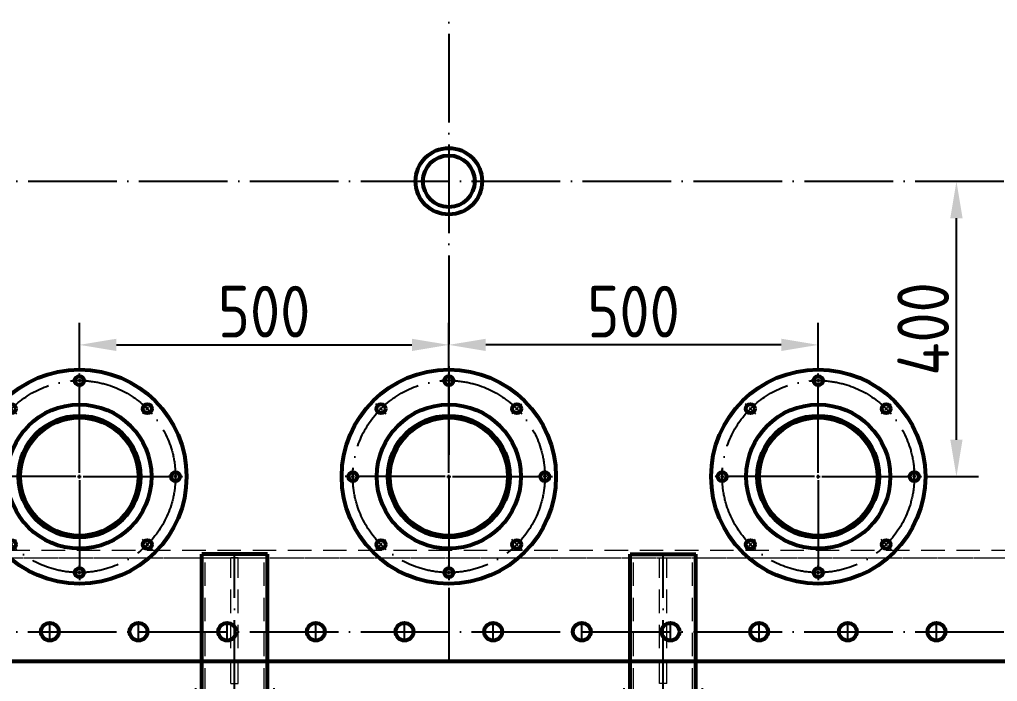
# Model space of a CAD drawing. Header units: inches. Extents: x 0 to 15444, y 0 to 10920.
# Drawn here: x 1867 to 3190, y 3280 to 4176 of the extents above; entities that cross this region are included whole.
import ezdxf

# ---------------------------------------------------------------- set-up
doc = ezdxf.new("R2010")
doc.units = ezdxf.units.IN
doc.header["$LTSCALE"] = 5
doc.header["$MEASUREMENT"] = 0
doc.linetypes.add('ACAD_ISO04W100', pattern=[30, 24, -3, 0, -3])
doc.linetypes.add('HIDDEN', pattern=[9.525, 6.35, -3.175])
doc.layers.get('0').update_dxf_attribs({"color": 1, "linetype": 'ACAD_ISO04W100'})
doc.layers.get('Defpoints').update_dxf_attribs({"lineweight": 20})
for name, color, linetype, lineweight in [('1', 4, 'Continuous', 53), ('2', 3, 'Continuous', 20), ('3', 6, 'HIDDEN', 20)]:
    doc.layers.add(name, color=color, linetype=linetype, lineweight=lineweight)
doc.styles.get("Standard").update_dxf_attribs({"font": 'gbenor.shx', "bigfont": 'gbcbig.shx'})
doc.dimstyles.new('1$0', dxfattribs={"dimscale": 20, "dimtxt": 3.5, "dimasz": 2.5, "dimexe": 1.5, "dimexo": 0, "dimgap": 0.5, "dimtad": 1, "dimtoh": 1, "dimtxsty": 'Standard', "dimcen": 2.5, "dimclrd": 3, "dimclre": 3, "dimclrt": 3, "dimadec": 1, "dimazin": 0, "dimtfac": 1, "dimtmove": 0, "dimatfit": 2, "dimfxl": 0, "dimarcsym": 0})

# ---------------------------------------------------------------- blocks, each defined once
blk = doc.blocks.new('*U20')
for p, q in [((-5, 0), (-9.5, 0)), ((-2.5, 0), (2.5, 0)), ((0, 5), (0, 9.5)), ((0, -2.5), (0, 2.5)), ((5, 0), (9.5, 0)), ((0, -5), (0, -9.5))]:
    blk.add_line(p, q)
at = {"layer": '1'}
blk.add_circle((0, 0), 6, dxfattribs=at)
at = {"layer": '2'}
blk.add_arc((0, 0), 7, 178.5675, 90, dxfattribs=at)
blk = doc.blocks.new('*U21')
at = {"color": 0, "linetype": 'ByBlock', "lineweight": -2, "transparency": 16777216}
for p, rotation in [((2717, 9224.7), 180), ((2625.1, 9186.6), 225), ((2808.9, 9186.6), 135), ((2587, 9094.7), 270), ((2847, 9094.7), 90), ((2625.1, 9002.8), 314.9999999999999), ((2808.9, 9002.8), 44.99999999999999)]:
    blk.add_blockref('*U20', p, dxfattribs=dict(at, rotation=rotation))
blk.add_blockref('*U20', (2717, 8964.7), dxfattribs=at)
blk = doc.blocks.new('法兰')
for p, q in [((1722.7, 522.1), (1722.7, 664.6)), ((1717.7, 517.1), (1575.2, 517.1)), ((1720.2, 517.1), (1725.2, 517.1)), ((1722.7, 514.6), (1722.7, 519.6)), ((1727.7, 517.1), (1870.2, 517.1)), ((1722.7, 512.1), (1722.7, 369.6))]:
    blk.add_line(p, q)
blk.add_circle((1722.7, 517.1), 130)
at = {"layer": '1'}
for radius in [145, 97.5, 82.5, 80]:
    blk.add_circle((1722.7, 517.1), radius, dxfattribs=at)
blk.add_blockref('*U21', (-994.3, -8577.6))
blk = doc.blocks.new('235123512352135235')
at = {"layer": '3'}
for p, q in [((2517.3, -3125.6), (127.3, -3125.6)), ((127.3, -3135.6), (2517.3, -3135.6)), ((142.3, -3135.6), (2502.3, -3135.6))]:
    blk.add_line(p, q, dxfattribs=at)
blk = doc.blocks.new('管接头')
at = {"ltscale": 10}
for p, q in [((3624, 5802.7), (3624, 5825.9)), ((3730, 5802.7), (3730, 5825.9))]:
    blk.add_line(p, q, dxfattribs=at)
blk.add_line((3677, 5830.6), (3677, 5619.5))
at = {"layer": '1'}
for p, q in [((3752, 5821.3), (3602, 5821.3)), ((3602, 5807.3), (3602, 5821.3)), ((3752, 5807.3), (3752, 5821.3)), ((3602, 5807.3), (3752, 5807.3)), ((3632.5, 5807.3), (3632.5, 5621.3)), ((3721.5, 5807.3), (3721.5, 5621.3)), ((3721.5, 5621.3), (3632.5, 5621.3))]:
    blk.add_line(p, q, dxfattribs=at)
at = {"layer": '3'}
for p, q in [((3637, 5807.3), (3637, 5621.3)), ((3717, 5807.3), (3717, 5621.3)), ((3672, 5796.3), (3682, 5796.3)), ((3672, 5796.3), (3672, 5626.3)), ((3682, 5796.3), (3682, 5626.3)), ((3682, 5626.3), (3672, 5626.3))]:
    blk.add_line(p, q, dxfattribs=at)
blk = doc.blocks.new('*D179')
at = {"layer": '2', "color": 3, "lineweight": -2, "transparency": 16777216}
for p, q in [((1127.8, 3307.2), (1127.8, 2062.3)), ((4597.8, 3151.2), (4597.8, 2062.3)), ((1177.8, 2092.3), (4547.8, 2092.3))]:
    blk.add_line(p, q, dxfattribs=at)
at = {"layer": '2', "color": 3, "transparency": 16777216}
for points in [[(1177.8, 2100.6), (1177.8, 2084), (1127.8, 2092.3)], [(4547.8, 2100.6), (4547.8, 2084), (4597.8, 2092.3)]]:
    blk.add_solid(points, dxfattribs=at)
at = {"layer": 'Defpoints', "color": 0, "transparency": 16777216}
for p in [(1127.8, 3307.2), (4597.8, 3151.2, 0), (4597.8, 2092.3)]:
    blk.add_point(p, dxfattribs=at)
at = {"layer": '2', "color": 3, "transparency": 16777216, "insert": (2862.8, 2137.3), "char_height": 70, "attachment_point": 5}
blk.add_mtext('3470', dxfattribs=at)
blk = doc.blocks.new('*D181')
at = {"layer": '2', "color": 3, "lineweight": -2, "transparency": 16777216}
for p, q in [((1947.8, 3704.7), (1947.8, 3765.6)), ((2447.8, 3704.7), (2447.8, 3765.6)), ((1997.8, 3735.6), (2397.8, 3735.6))]:
    blk.add_line(p, q, dxfattribs=at)
at = {"layer": '2', "color": 3, "transparency": 16777216}
for points in [[(1997.8, 3743.9), (1997.8, 3727.3), (1947.8, 3735.6)], [(2397.8, 3743.9), (2397.8, 3727.3), (2447.8, 3735.6)]]:
    blk.add_solid(points, dxfattribs=at)
at = {"layer": 'Defpoints', "color": 0, "transparency": 16777216}
for p in [(2447.8, 3735.6), (1947.8, 3704.7), (2447.8, 3704.7)]:
    blk.add_point(p, dxfattribs=at)
at = {"layer": '2', "color": 3, "transparency": 16777216, "insert": (2197.8, 3780.6), "char_height": 70, "attachment_point": 5}
blk.add_mtext('500', dxfattribs=at)
blk = doc.blocks.new('*D180')
at = {"layer": '2', "color": 3, "lineweight": -2, "transparency": 16777216}
for p, q in [((2447.8, 3704.7), (2447.8, 3765.6)), ((2947.8, 3704.7), (2947.8, 3765.6)), ((2897.8, 3735.6), (2497.8, 3735.6))]:
    blk.add_line(p, q, dxfattribs=at)
at = {"layer": '2', "color": 3, "transparency": 16777216}
for points in [[(2497.8, 3743.9), (2497.8, 3727.3), (2447.8, 3735.6)], [(2897.8, 3743.9), (2897.8, 3727.3), (2947.8, 3735.6)]]:
    blk.add_solid(points, dxfattribs=at)
at = {"layer": 'Defpoints', "color": 0, "transparency": 16777216}
for p in [(2447.8, 3735.6), (2447.8, 3704.7), (2947.8, 3704.7)]:
    blk.add_point(p, dxfattribs=at)
at = {"layer": '2', "color": 3, "transparency": 16777216, "insert": (2697.8, 3780.6), "char_height": 70, "attachment_point": 5}
blk.add_mtext('500', dxfattribs=at)
blk = doc.blocks.new('*D182')
at = {"layer": '2', "color": 3, "lineweight": -2, "transparency": 16777216}
for p, q in [((3095.3, 3957.2), (3164.8, 3957.2)), ((3134.8, 3607.2), (3134.8, 3907.2)), ((3095.3, 3557.2), (3164.8, 3557.2))]:
    blk.add_line(p, q, dxfattribs=at)
at = {"layer": '2', "color": 3, "transparency": 16777216}
for points in [[(3126.5, 3907.2), (3143.1, 3907.2), (3134.8, 3957.2)], [(3126.5, 3607.2), (3143.1, 3607.2), (3134.8, 3557.2)]]:
    blk.add_solid(points, dxfattribs=at)
at = {"layer": 'Defpoints', "color": 0, "transparency": 16777216}
for p in [(3095.3, 3957.2), (3134.8, 3957.2), (3095.3, 3557.2)]:
    blk.add_point(p, dxfattribs=at)
at = {"layer": '2', "color": 3, "transparency": 16777216, "insert": (3089.8, 3757.2), "char_height": 70, "attachment_point": 5, "rotation": 90}
blk.add_mtext('400', dxfattribs=at)

msp = doc.modelspace()

# ---------------------------------------------------------------- linework, layer by layer
for p, q in [((2447.793, 4607.185), (2447.793, 3307.185)), ((1127.793, 3957.185), (3767.793, 3957.185)), ((1907.793, 3333.874), (1907.793, 3360.379)), ((2027.793, 3333.874), (2027.793, 3360.379)), ((2147.793, 3333.874), (2147.793, 3360.379)), ((2267.793, 3333.874), (2267.793, 3360.379)), ((2387.793, 3333.874), (2387.793, 3360.379)), ((2507.793, 3333.874), (2507.793, 3360.379)), ((2627.793, 3333.874), (2627.793, 3360.379)), ((2747.793, 3333.874), (2747.793, 3360.379)), ((2867.793, 3333.874), (2867.793, 3360.379)), ((2987.793, 3333.874), (2987.793, 3360.379)), ((3107.793, 3333.874), (3107.793, 3360.379)), ((1277.793, 3347.185), (3617.793, 3347.185))]:
    msp.add_line(p, q)
at = {"layer": '1'}
msp.add_line((1127.793, 3307.185), (3767.793, 3307.185), dxfattribs=at)
for centre, radius in [((2447.793, 3957.185), 45), ((2447.793, 3957.185), 35), ((1907.793, 3347.185), 12), ((2027.793, 3347.185), 12), ((2147.793, 3347.185), 12), ((2267.793, 3347.185), 12), ((2387.793, 3347.185), 12), ((2507.793, 3347.185), 12), ((2627.793, 3347.185), 12), ((2747.793, 3347.185), 12), ((2867.793, 3347.185), 12), ((2987.793, 3347.185), 12), ((3107.793, 3347.185), 12)]:
    msp.add_circle(centre, radius, dxfattribs=at)

# ---------------------------------------------------------------- block references
for p in [(225.104, 3040.105), (725.104, 3040.105), (1225.104, 3040.105)]:
    msp.add_blockref('法兰', p)
at = {"xscale": -1, "rotation": 180}
msp.add_blockref('管接头', (-1519.209, 9073.5), dxfattribs=at)
at = {"rotation": 180}
msp.add_blockref('管接头', (6414.795, 9073.5), dxfattribs=at)
at = {"layer": '3'}
msp.add_blockref('235123512352135235', (1125.541, 6582.817), dxfattribs=at)

# ---------------------------------------------------------------- dimensions: what is measured, and where the dimension line sits
at = {"layer": '2'}
for base, p1, p2, angle, picture, middle in [((3134.806, 3957.185), (3095.293, 3557.185), (3095.293, 3957.185), 90, '*D182', (3089.806, 3757.185)), ((2447.793, 3735.586), (2947.793, 3704.685), (2447.793, 3704.685), 180, '*D180', (2697.793, 3780.586))]:
    dim = msp.add_linear_dim(base=base, p1=p1, p2=p2, angle=angle, dimstyle='1$0', dxfattribs=at)
    dim.commit()
    dim.dimension.update_dxf_attribs({"geometry": picture, "text_midpoint": middle})
for base, p1, p2, picture, middle in [((2447.793, 3735.586), (1947.793, 3704.685), (2447.793, 3704.685), '*D181', (2197.793, 3780.586)), ((4597.79, 2092.303), (1127.793, 3307.185), (4597.79, 3151.185, 0), '*D179', (2862.791, 2137.303))]:
    dim = msp.add_linear_dim(base=base, p1=p1, p2=p2, dimstyle='1$0', dxfattribs=at)
    dim.commit()
    dim.dimension.update_dxf_attribs({"geometry": picture, "text_midpoint": middle})

doc.saveas('drawing.dxf')
